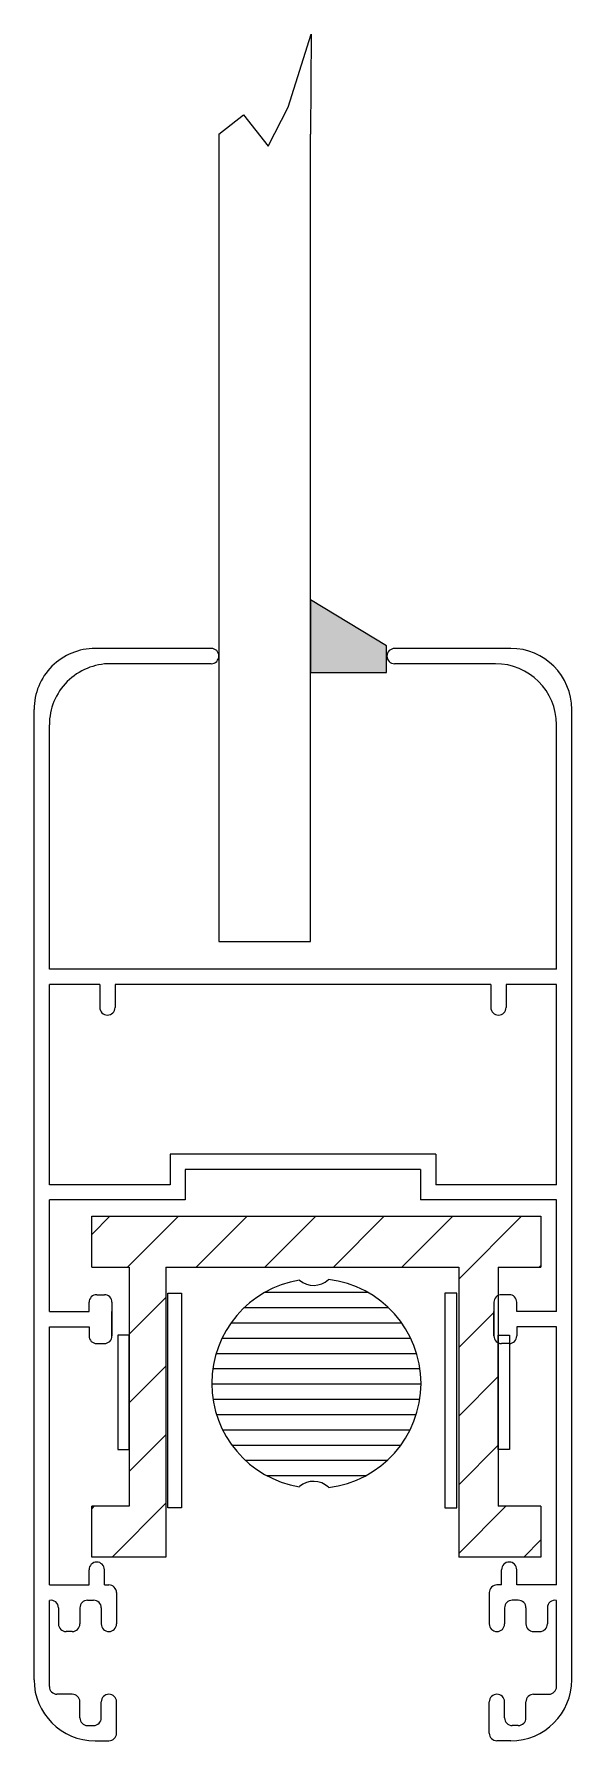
# Model space of a CAD drawing. Header units: millimetres. Extents: x -27371 to -844, y 11365 to 35579.
# Drawn here: x -16135.8 to -16100.6, y 11867.5 to 11979.2 of the extents above; entities that cross this region are included whole.
import ezdxf

# ---------------------------------------------------------------- set-up
doc = ezdxf.new("R2010")
doc.units = ezdxf.units.MM
doc.layers.add('GLASS-VISION-PES', color=151, linetype='Continuous')

# ---------------------------------------------------------------- blocks, each defined once
blk = doc.blocks.new('trialco leaf')
at = {"color": 3}
for p, q in [((-26.3, 0), (-25.4, 0)), ((0.9, 0), (0, 0)), ((-26.8, -1), (-26.4, -1)), ((-24.9, -0.5), (-24.9, -2.55)), ((-0.5, -0.5), (-0.5, -2.55)), ((1.4, -1), (1, -1)), ((-27.3, -1.5), (-27.3, -2.55)), ((-25.9, -1.5), (-25.9, -2.55)), ((0.5, -1.5), (0.5, -2.55)), ((1.9, -1.5), (1.9, -2.55)), ((-27.8, -3.05), (-28.8, -3.05)), ((-25.4, -3.05), (-25.4, -3.05)), ((0, -3.05), (0, -3.05)), ((2.4, -3.05), (3.4, -3.05)), ((-30.3, -4), (-30.3, -67.5)), ((-29.3, -3.55), (-29.3, -9.19)), ((3.9, -3.55), (3.9, -9.19)), ((4.9, -4), (4.9, -67.5)), ((-28.7, -8.7), (-28.7, -7.65)), ((-27.8, -7.15), (-28.2, -7.15)), ((-27.3, -8.7), (-27.3, -7.65)), ((-25.9, -8.7), (-25.9, -7.65)), ((-25.4, -7.15), (-25.4, -7.15)), ((-24.9, -9.7), (-24.9, -7.65)), ((-0.5, -9.7), (-0.5, -7.65)), ((0, -7.15), (0, -7.15)), ((0.5, -8.7), (0.5, -7.65)), ((1.9, -8.7), (1.9, -7.65)), ((2.4, -7.15), (2.8, -7.15)), ((3.3, -8.7), (3.3, -7.65)), ((-26.8, -9.2), (-26.4, -9.2)), ((1.4, -9.2), (1, -9.2)), ((-29.3, -10.2), (-29.3, -27.1)), ((-29.3, -10.2), (-26.7, -10.2)), ((-26.7, -10.2), (-26.7, -11.2)), ((-25.7, -10.2), (-25.4, -10.2)), ((-25.7, -10.2), (-25.7, -11.2)), ((0.3, -10.2), (0, -10.2)), ((0.3, -10.2), (0.3, -11.2)), ((3.9, -10.2), (1.3, -10.2)), ((1.3, -10.2), (1.3, -11.2)), ((3.9, -10.2), (3.9, -27.1)), ((-26.2, -11.7), (-26.2, -11.7)), ((0.8, -11.7), (0.8, -11.7)), ((-26.7, -27.1), (-26.7, -26.5)), ((-26.2, -26), (-25.7, -26)), ((-25.2, -26.5), (-25.2, -28.1)), ((-25.2, -28.7), (-25.2, -26.5)), ((-0.2, -26.5), (-0.2, -28.1)), ((-0.2, -28.7), (-0.2, -26.5)), ((0.8, -26), (0.3, -26)), ((1.3, -27.1), (1.3, -26.5)), ((-29.3, -27.1), (-26.7, -27.1)), ((3.9, -27.1), (1.3, -27.1)), ((-29.3, -28.1), (-29.3, -35.4)), ((-29.3, -28.1), (-26.7, -28.1)), ((-26.7, -28.1), (-26.7, -28.7)), ((3.9, -28.1), (1.3, -28.1)), ((1.3, -28.1), (1.3, -28.7)), ((3.9, -28.1), (3.9, -35.4)), ((-26.2, -29.2), (-25.7, -29.2)), ((0.8, -29.2), (0.3, -29.2)), ((-29.3, -35.4), (-20.4, -35.4)), ((-20.4, -37.4), (-20.4, -35.4)), ((-5, -35.4), (3.9, -35.4)), ((-5, -37.4), (-5, -35.4)), ((-29.3, -36.4), (-29.3, -49.5)), ((-29.3, -36.4), (-21.4, -36.4)), ((-21.4, -38.4), (-21.4, -36.4)), ((-4, -36.4), (3.9, -36.4)), ((-4, -38.4), (-4, -36.4)), ((3.9, -36.4), (3.9, -49.5)), ((-20.4, -37.4), (-5, -37.4)), ((-21.4, -38.4), (-4, -38.4)), ((-26, -49.5), (-26, -48)), ((-25.5, -47.5), (-25.5, -47.5)), ((-25, -49.5), (-25, -48)), ((-0.4, -49.5), (-0.4, -48)), ((0.1, -47.5), (0.1, -47.5)), ((0.6, -49.5), (0.6, -48)), ((-29.3, -49.5), (-26, -49.5)), ((-25, -49.5), (-0.4, -49.5)), ((0.6, -49.5), (3.9, -49.5)), ((-29.3, -50.5), (-29.3, -66.5)), ((-29.3, -50.5), (3.9, -50.5)), ((3.9, -50.5), (3.9, -66.5)), ((-25.3, -70.5), (-18.7, -70.5)), ((-18.2, -71), (-18.2, -71)), ((-7.2, -71), (-7.2, -71)), ((-6.7, -70.5), (-0.1, -70.5)), ((-26.3, -71.5), (-18.7, -71.5)), ((-6.7, -71.5), (0.9, -71.5))]:
    blk.add_line(p, q, dxfattribs=at)
for centre, radius, start, end in [((-26.3, -4), 4, 90, 180), ((-25.4, -0.5), 0.5, 0, 90), ((0, -0.5), 0.5, 90, 180), ((0.9, -4), 4, 0, 90), ((-26.8, -1.5), 0.5, 90, 180), ((-26.4, -1.5), 0.5, 0, 90), ((1, -1.5), 0.5, 90, 180), ((1.4, -1.5), 0.5, 0, 90), ((-28.8, -3.55), 0.5, 90, 180), ((-27.8, -2.55), 0.5, 270, 0), ((-25.4, -2.55), 0.5, 180, 270), ((-25.4, -2.55), 0.5, 270, 0), ((0, -2.55), 0.5, 180, 270), ((0, -2.55), 0.5, 270, 0), ((2.4, -2.55), 0.5, 180, 270), ((3.4, -3.55), 0.5, 0, 90), ((-28.2, -7.65), 0.5, 90, 180), ((-27.8, -7.65), 0.5, 0, 90), ((-25.4, -7.65), 0.5, 90, 180), ((-25.4, -7.65), 0.5, 0, 90), ((0, -7.65), 0.5, 90, 180), ((0, -7.65), 0.5, 0, 90), ((2.4, -7.65), 0.5, 90, 180), ((2.8, -7.65), 0.5, 0, 90), ((-29.2, -8.7), 0.5, 258.463, 0), ((-26.8, -8.7), 0.5, 180, 270), ((-26.4, -8.7), 0.5, 270, 0), ((1, -8.7), 0.5, 180, 270), ((1.4, -8.7), 0.5, 270, 0), ((3.8, -8.7), 0.5, 180, 281.537), ((-25.4, -9.7), 0.5, 270, 0), ((0, -9.7), 0.5, 180, 270), ((-26.2, -11.2), 0.5, 180, 270), ((-26.2, -11.2), 0.5, 270, 0), ((0.8, -11.2), 0.5, 180, 270), ((0.8, -11.2), 0.5, 270, 0), ((-26.2, -26.5), 0.5, 90, 180), ((-25.7, -26.5), 0.5, 0, 90), ((0.3, -26.5), 0.5, 90, 180), ((0.8, -26.5), 0.5, 0, 90), ((-26.2, -28.7), 0.5, 180, 270), ((-25.7, -28.7), 0.5, 270, 0), ((0.3, -28.7), 0.5, 180, 270), ((0.8, -28.7), 0.5, 270, 0), ((-25.5, -48), 0.5, 90, 180), ((-25.5, -48), 0.5, 0, 90), ((0.1, -48), 0.5, 90, 180), ((0.1, -48), 0.5, 0, 90), ((-25.3, -66.5), 4, 180, 270), ((-0.1, -66.5), 4, 270, 0), ((-26.3, -67.5), 4, 180, 270), ((0.9, -67.5), 4, 270, 0), ((-18.7, -71), 0.5, 0, 90), ((-18.7, -71), 0.5, 270, 0), ((-6.7, -71), 0.5, 90, 180), ((-6.7, -71), 0.5, 180, 270)]:
    blk.add_arc(centre, radius, start, end, dxfattribs=at)
blk = doc.blocks.new('roller')
for p, q in [((-19.87, 18.98), (-19.87, 22.3)), ((-19.87, 22.3), (9.51, 22.3)), ((9.51, 22.3), (9.51, 18.98)), ((-19.87, 18.98), (-17.43, 18.98)), ((-17.43, 18.98), (-17.43, 3.32)), ((-15.04, 18.98), (4.15, 18.98)), ((-15.04, 18.98), (-15.04, 0)), ((4.15, 18.98), (4.15, 0)), ((6.72, 18.98), (9.51, 18.98)), ((6.72, 18.98), (6.72, 3.32)), ((-19.87, 0), (-19.87, 3.32)), ((-17.43, 3.32), (-19.87, 3.32)), ((9.51, 3.32), (6.72, 3.32)), ((9.51, 3.32), (9.51, 0)), ((-15.04, 0), (-19.87, 0)), ((9.51, 0), (4.15, 0))]:
    blk.add_line(p, q)
for points in [[(-14.91, 17.27), (-14.01, 17.27), (-14.01, 3.22), (-14.91, 3.22)], [(4.02, 17.27), (3.23, 17.27), (3.23, 3.22), (4.02, 3.22)], [(-17.43, 14.52), (-18.18, 14.52), (-18.18, 7.04), (-17.43, 7.04)], [(6.72, 14.52), (7.47, 14.52), (7.47, 7.04), (6.72, 7.04)]]:
    blk.add_lwpolyline(points, close=True)
for centre, radius, start, end in [((-5.18, 11.36), 6.85, 99.192, 260.808), ((-5.36, 19.2), 1.42, 229.7147, 312.8915), ((-5.18, 11.36), 6.85, 276.5858, 83.4142), ((-5.36, 3.53), 1.42, 47.1085, 130.2853)]:
    blk.add_arc(centre, radius, start, end)

msp = doc.modelspace()

# ---------------------------------------------------------------- hatches: boundary and pattern name
at = {"ltscale": 1.3}
h = msp.add_hatch(color=1, dxfattribs=at)
h.dxf.hatch_style = 1
h.paths.add_polyline_path([(-16112.76, 11939.19), (-16117.72, 11942.19), (-16117.72, 11937.44), (-16112.76, 11937.44)])
h = msp.add_hatch(dxfattribs=at)
h.set_pattern_fill('ANSI31', color=1)
h.set_pattern_definition([(45, (-10192.379, -4242.1222), (-2.24506403, 2.24506403), [])])
h.paths.add_polyline_path([(-16102.64, 11901.85), (-16132.02, 11901.85), (-16132.02, 11898.52), (-16129.59, 11898.52), (-16129.59, 11882.87), (-16132.02, 11882.87), (-16132.02, 11879.55), (-16127.19, 11879.55), (-16127.19, 11898.52), (-16108, 11898.52), (-16108, 11879.55), (-16102.64, 11879.55), (-16102.64, 11882.87), (-16105.43, 11882.87), (-16105.43, 11893.57, -0.288492), (-16105.72, 11894.02), (-16105.72, 11895.62), (-16105.72, 11896.22, -0.288492), (-16105.43, 11896.67), (-16105.43, 11898.52), (-16102.64, 11898.52)])
h = msp.add_hatch(dxfattribs=at)
h.set_pattern_fill('_USER', color=256, pattern_type=0)
h.set_pattern_definition([(0, (-10192.3789, -4242.1222), (0, 1), [])])
h.paths.add_polyline_path([(-16118.43, 11884.15, -0.379749), (-16116.55, 11884.11, 0.89119), (-16116.55, 11897.71, -0.379749), (-16118.43, 11897.67, 0.851187)])

# ---------------------------------------------------------------- linework, layer by layer
at = {"color": 1}
msp.add_lwpolyline([(-16112.76, 11939.19), (-16117.72, 11942.19), (-16117.72, 11937.44), (-16112.76, 11937.44), (-16112.76, 11939.19)], dxfattribs=at)
at = {"layer": 'GLASS-VISION-PES'}
for p, q in [((-16119.18, 11974.45), (-16117.69, 11979.23)), ((-16117.69, 11979.23), (-16117.72, 11972.68)), ((-16120.49, 11971.9), (-16119.18, 11974.45)), ((-16123.72, 11972.68), (-16122.11, 11973.95)), ((-16122.11, 11973.95), (-16120.49, 11971.9))]:
    msp.add_line(p, q, dxfattribs=at)
msp.add_lwpolyline([(-16123.72, 11972.68), (-16123.72, 11919.84), (-16117.72, 11919.84), (-16117.72, 11972.68)], dxfattribs=at)

# ---------------------------------------------------------------- block references
at = {"rotation": 180}
msp.add_blockref('trialco leaf', (-16130.92, 11867.52), dxfattribs=at)
msp.add_blockref('roller', (-16112.16, 11879.55))

doc.saveas('drawing.dxf')
